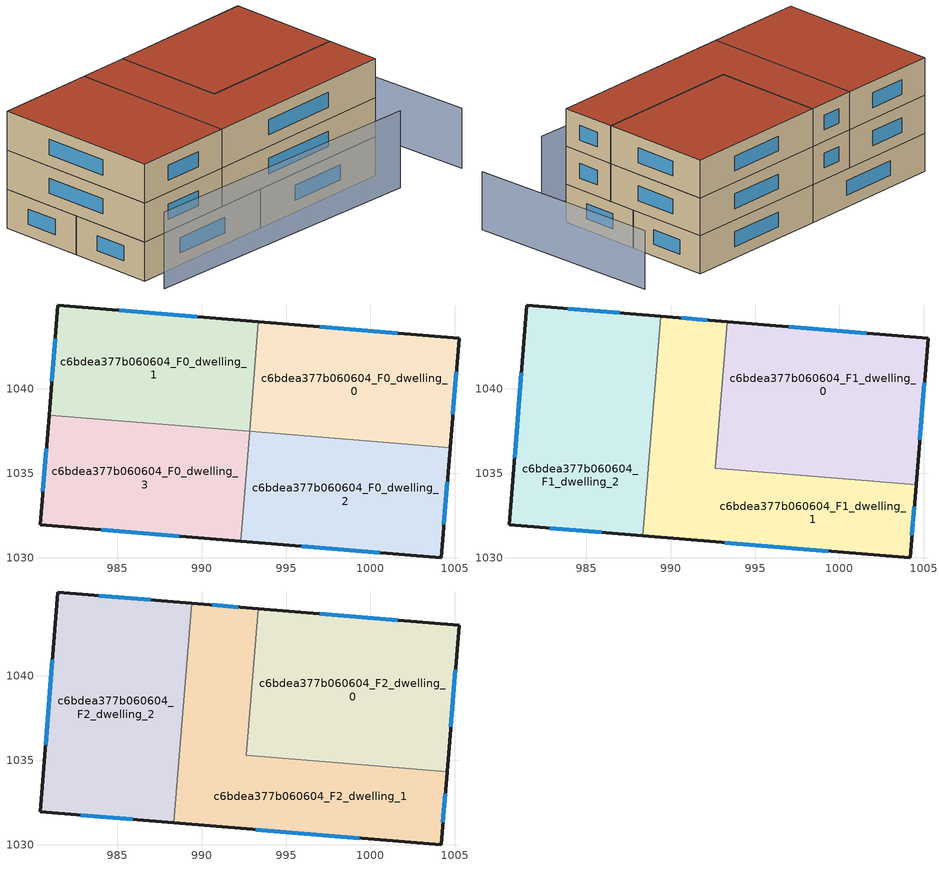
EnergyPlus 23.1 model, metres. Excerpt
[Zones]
c6bdea377b060604_F0_dwelling_0
 floor ground (EU_floor_Construction): 1005.25,1043.02 1004.72,1036.51 992.83,1037.48 993.36,1043.99 z0
 wall outside (EU_wall_Construction): 1004.72,1036.51 1005.25,1043.02 993.36,1043.99 z0:3
 wall to c6bdea377b060604_F0_dwelling_2 (EU_wall_Construction): 992.83,1037.48 1004.72,1036.51 z0:3
 wall to c6bdea377b060604_F0_dwelling_1 (EU_wall_Construction): 993.36,1043.99 992.83,1037.48 z0:3
 window (EU_Window_Construction): 1001.61,1043.32 997.01,1043.69 / 1004.88,1038.5 1005.09,1041.02 z0.92:2.08
c6bdea377b060604_F0_dwelling_1
 floor ground (EU_floor_Construction): 993.36,1043.99 992.83,1037.48 980.94,1038.45 981.48,1044.96 z0
 wall outside (EU_wall_Construction): 993.36,1043.99 981.48,1044.96 980.94,1038.45 z0:3
 wall to c6bdea377b060604_F0_dwelling_3 (EU_wall_Construction): 980.94,1038.45 992.83,1037.48 z0:3
 window (EU_Window_Construction): 989.72,1044.29 985.12,1044.67 / 981.31,1042.97 981.11,1040.45 z0.92:2.08
 ceiling adiabatic (EU_roof_Construction): 992.83,1037.48 993.36,1043.99 989.4,1044.32 988.87,1037.8 z3
c6bdea377b060604_F0_dwelling_2
 floor ground (EU_floor_Construction): 1004.72,1036.51 1004.19,1030 992.3,1030.97 992.83,1037.48 z0
 wall outside (EU_wall_Construction): 992.3,1030.97 1004.19,1030 1004.72,1036.51 z0:3
 wall to c6bdea377b060604_F0_dwelling_3 (EU_wall_Construction): 992.83,1037.48 992.3,1030.97 z0:3
 window (EU_Window_Construction): 995.94,1030.67 1000.55,1030.29 / 1004.35,1031.99 1004.56,1034.51 z0.92:2.08
 ceiling adiabatic (EU_roof_Construction): 1004.19,1030 1004.72,1036.51 992.83,1037.48 992.3,1030.97 z3
c6bdea377b060604_F0_dwelling_3
 floor ground (EU_floor_Construction): 992.83,1037.48 992.3,1030.97 980.41,1031.94 980.94,1038.45 z0
 wall outside (EU_wall_Construction): 980.94,1038.45 980.41,1031.94 992.3,1030.97 z0:3
 window (EU_Window_Construction): 984.05,1031.64 988.66,1031.27 / 980.78,1036.46 980.57,1033.94 z0.92:2.08
c6bdea377b060604_F1_dwelling_0
 floor to c6bdea377b060604_F0_dwelling_0 (EU_floor_Construction): 1005.25,1043.02 1004.72,1036.51 992.83,1037.48 993.36,1043.99 z3
 floor adiabatic (EU_floor_Construction): 1004.72,1036.51 1004.54,1034.34 992.65,1035.31 992.83,1037.48 z3
 wall outside (EU_wall_Construction): 1004.54,1034.34 1005.25,1043.02 993.36,1043.99 z3:6
 wall to c6bdea377b060604_F1_dwelling_1 (EU_wall_Construction): 993.36,1043.99 992.65,1035.31 1004.54,1034.34 z3:6
 window (EU_Window_Construction): 1001.61,1043.32 997.01,1043.69 / 1004.76,1036.99 1005.04,1040.36 z3.92:5.08
c6bdea377b060604_F1_dwelling_1
 floor adiabatic (EU_floor_Construction): 1004.54,1034.34 1004.19,1030 992.3,1030.97 992.65,1035.31 z3; 993.36,1043.99 992.83,1037.48 988.87,1037.8 989.4,1044.32 z3
 floor to c6bdea377b060604_F0_dwelling_3 (EU_floor_Construction): 992.83,1037.48 992.3,1030.97 988.34,1031.29 988.87,1037.8 z3
 wall outside (EU_wall_Construction): 988.34,1031.29 1004.19,1030 1004.54,1034.34 / 993.36,1043.99 989.4,1044.32 z3:6
 wall to c6bdea377b060604_F1_dwelling_2 (EU_wall_Construction): 989.4,1044.32 988.34,1031.29 z3:6
 window (EU_Window_Construction): 1004.3,1031.32 1004.43,1033.01 / 993.19,1030.9 999.33,1030.39 / 992.15,1044.09 990.62,1044.22 z3.92:5.08
c6bdea377b060604_F1_dwelling_2
 floor to c6bdea377b060604_F0_dwelling_1 (EU_floor_Construction): 989.4,1044.32 988.87,1037.8 980.94,1038.45 981.48,1044.96 z3
 floor to c6bdea377b060604_F0_dwelling_3 (EU_floor_Construction): 988.87,1037.8 988.34,1031.29 980.41,1031.94 980.94,1038.45 z3
 wall outside (EU_wall_Construction): 989.4,1044.32 981.48,1044.96 980.41,1031.94 988.34,1031.29 z3:6
 window (EU_Window_Construction): 982.84,1031.74 985.91,1031.49 / 981.15,1040.98 980.74,1035.93 / 986.97,1044.51 983.9,1044.77 z3.92:5.08
c6bdea377b060604_F2_dwelling_0
 floor to c6bdea377b060604_F1_dwelling_0 (EU_floor_Construction): 1005.25,1043.02 1004.54,1034.34 992.65,1035.31 993.36,1043.99 z6
 wall outside (EU_wall_Construction): 1004.54,1034.34 1005.25,1043.02 993.36,1043.99 z6:9
 wall to c6bdea377b060604_F2_dwelling_1 (EU_wall_Construction): 993.36,1043.99 992.65,1035.31 1004.54,1034.34 z6:9
 window (EU_Window_Construction): 1001.61,1043.32 997.01,1043.69 / 1004.76,1036.99 1005.04,1040.36 z6.92:8.08
 roof outside (EU_roof_Construction): 1004.54,1034.34 1005.25,1043.02 993.36,1043.99 992.65,1035.31 z9
c6bdea377b060604_F2_dwelling_1
 floor to c6bdea377b060604_F1_dwelling_1 (EU_floor_Construction): 1004.54,1034.34 1004.19,1030 988.34,1031.29 989.4,1044.32 993.36,1043.99 992.65,1035.31 z6
 wall outside (EU_wall_Construction): 988.34,1031.29 1004.19,1030 1004.54,1034.34 / 993.36,1043.99 989.4,1044.32 z6:9
 wall to c6bdea377b060604_F2_dwelling_2 (EU_wall_Construction): 989.4,1044.32 988.34,1031.29 z6:9
 window (EU_Window_Construction): 1004.3,1031.32 1004.43,1033.01 / 993.19,1030.9 999.33,1030.39 / 992.15,1044.09 990.62,1044.22 z6.92:8.08
 roof outside (EU_roof_Construction): 1004.19,1030 1004.54,1034.34 992.65,1035.31 993.36,1043.99 989.4,1044.32 988.34,1031.29 z9
c6bdea377b060604_F2_dwelling_2
 floor to c6bdea377b060604_F1_dwelling_2 (EU_floor_Construction): 989.4,1044.32 988.34,1031.29 980.41,1031.94 981.48,1044.96 z6
 wall outside (EU_wall_Construction): 989.4,1044.32 981.48,1044.96 980.41,1031.94 988.34,1031.29 z6:9
 window (EU_Window_Construction): 982.84,1031.74 985.91,1031.49 / 981.15,1040.98 980.74,1035.93 / 986.97,1044.51 983.9,1044.77 z6.92:8.08
 roof outside (EU_roof_Construction): 988.34,1031.29 989.4,1044.32 981.48,1044.96 980.41,1031.94 z9
shading: 980.18,1030.06 1003.7,1027.41 z0:5.9; 1008.9,1026.02 1009.74,1041.47 z0:4.6
[Building]
EU S2 Campaign: North Axis=0; Terrain=City; Solar Distribution=FullExterior
[Site:Location]
Cape.Town.Intl.AP: Latitude=-33.965; Longitude=18.602; Time Zone=2; Elevation=46
[SizingPeriod:WeatherFileDays]
AnnualSizingPeriod: Begin Month=1; Begin Day of Month=1; End Month=12; End Day of Month=31; Day of Week for Start Day=Monday; Use Weather File Daylight Saving Period=No; Use Weather File Rain and Snow Indicators=No
[MATERIAL]
EU_InternalMass_Material: Roughness=MediumRough; Thickness=0.1; Conductivity=1; Density=1800; Specific Heat=900; Thermal Absorptance=0.9; Solar Absorptance=0.7; Visible Absorptance=0.7
[MATERIAL:NOMASS] Roughness=MediumRough; Thermal Absorptance=0.9; Solar Absorptance=0.7; Visible Absorptance=0.7
Name | Thermal Resistance
EU_wall_NoMass | 0.443251
EU_roof_NoMass | 0.403317
EU_floor_NoMass | 0.599929
[WINDOWMATERIAL:SIMPLEGLAZINGSYSTEM]
EU_Window_SimpleGlazing: UFactor=4.90254; Solar Heat Gain Coefficient=0.85; Visible Transmittance=0.85
[CONSTRUCTION]
EU_wall_Construction: EU_wall_NoMass
EU_roof_Construction: EU_roof_NoMass
EU_floor_Construction: EU_floor_NoMass
EU_Window_Construction: EU_Window_SimpleGlazing
EU_InternalMass_Construction: EU_InternalMass_Material
[ZONE] Type=1; Multiplier=1; Ceiling Height=autocalculate; Floor Area=autocalculate; Part of Total Floor Area=Yes
Name | Volume
c6bdea377b060604_F0_dwelling_0 | 233.785
c6bdea377b060604_F1_dwelling_0; c6bdea377b060604_F2_dwelling_0 | 311.703
c6bdea377b060604_F0_dwelling_1 | 233.766
c6bdea377b060604_F1_dwelling_1; c6bdea377b060604_F2_dwelling_1 | 311.708
c6bdea377b060604_F0_dwelling_2; c6bdea377b060604_F0_dwelling_3 | 233.777
c6bdea377b060604_F1_dwelling_2; c6bdea377b060604_F2_dwelling_2 | 311.693
[INTERNALMASS] Construction=EU_InternalMass_Construction
Name | Zone or ZoneList | Surface Area
c6bdea377b060604_F0_dwelling_0_EU_InternalMass | c6bdea377b060604_F0_dwelling_0 | 77.9269
c6bdea377b060604_F0_dwelling_1_EU_InternalMass | c6bdea377b060604_F0_dwelling_1 | 77.9234
c6bdea377b060604_F0_dwelling_2_EU_InternalMass | c6bdea377b060604_F0_dwelling_2 | 77.9255
c6bdea377b060604_F0_dwelling_3_EU_InternalMass | c6bdea377b060604_F0_dwelling_3 | 77.9258
c6bdea377b060604_F1_dwelling_0_EU_InternalMass | c6bdea377b060604_F1_dwelling_0 | 103.899
c6bdea377b060604_F1_dwelling_1_EU_InternalMass | c6bdea377b060604_F1_dwelling_1 | 103.903
c6bdea377b060604_F1_dwelling_2_EU_InternalMass | c6bdea377b060604_F1_dwelling_2 | 103.898
c6bdea377b060604_F2_dwelling_0_EU_InternalMass | c6bdea377b060604_F2_dwelling_0 | 103.899
c6bdea377b060604_F2_dwelling_1_EU_InternalMass | c6bdea377b060604_F2_dwelling_1 | 103.903
c6bdea377b060604_F2_dwelling_2_EU_InternalMass | c6bdea377b060604_F2_dwelling_2 | 103.898
[OTHEREQUIPMENT] Fuel Type=Electricity; Design Level Calculation Method=Watts/Area; Power per Zone Floor Area=1; Fraction Latent=0; Fraction Radiant=0; Fraction Lost=0; Carbon Dioxide Generation Rate=0; EndUse Subcategory=EU_Step8_InternalGains
Name | Zone or ZoneList or Space or SpaceList | Schedule
EU_Step8_InternalGain_c6bdea377b060604_F0_dwelling_0_f000 | c6bdea377b060604_F0_dwelling_0 | EU_Step8_GainSchedule_c6bdea377b060604_F0_dwelling_0_f000
EU_Step8_InternalGain_c6bdea377b060604_F0_dwelling_1_f000 | c6bdea377b060604_F0_dwelling_1 | EU_Step8_GainSchedule_c6bdea377b060604_F0_dwelling_1_f000
EU_Step8_InternalGain_c6bdea377b060604_F0_dwelling_2_f000 | c6bdea377b060604_F0_dwelling_2 | EU_Step8_GainSchedule_c6bdea377b060604_F0_dwelling_2_f000
EU_Step8_InternalGain_c6bdea377b060604_F0_dwelling_3_f000 | c6bdea377b060604_F0_dwelling_3 | EU_Step8_GainSchedule_c6bdea377b060604_F0_dwelling_3_f000
EU_Step8_InternalGain_c6bdea377b060604_F1_dwelling_0_f000 | c6bdea377b060604_F1_dwelling_0 | EU_Step8_GainSchedule_c6bdea377b060604_F1_dwelling_0_f000
EU_Step8_InternalGain_c6bdea377b060604_F1_dwelling_1_f000 | c6bdea377b060604_F1_dwelling_1 | EU_Step8_GainSchedule_c6bdea377b060604_F1_dwelling_1_f000
EU_Step8_InternalGain_c6bdea377b060604_F1_dwelling_2_f000 | c6bdea377b060604_F1_dwelling_2 | EU_Step8_GainSchedule_c6bdea377b060604_F1_dwelling_2_f000
EU_Step8_InternalGain_c6bdea377b060604_F2_dwelling_0_f000 | c6bdea377b060604_F2_dwelling_0 | EU_Step8_GainSchedule_c6bdea377b060604_F2_dwelling_0_f000
EU_Step8_InternalGain_c6bdea377b060604_F2_dwelling_1_f000 | c6bdea377b060604_F2_dwelling_1 | EU_Step8_GainSchedule_c6bdea377b060604_F2_dwelling_1_f000
EU_Step8_InternalGain_c6bdea377b060604_F2_dwelling_2_f000 | c6bdea377b060604_F2_dwelling_2 | EU_Step8_GainSchedule_c6bdea377b060604_F2_dwelling_2_f000
[ZONEVENTILATION:DESIGNFLOWRATE] Schedule=EU_AlwaysOn; Design Flow Rate Calculation Method=AirChanges/Hour; Air Changes per Hour=0.713097; Ventilation Type=Natural; Fan Pressure Rise=0; Fan Total Efficiency=1; Constant Term Coefficient=1; Temperature Term Coefficient=0; Velocity Term Coefficient=0; Velocity Squared Term Coefficient=0; Minimum Indoor Temperature=-100; Maximum Indoor Temperature=100; Delta Temperature=-100; Minimum Outdoor Temperature=-100; Maximum Outdoor Temperature=100; Maximum Wind Speed=40
Name | Zone or ZoneList or Space or SpaceList
EU_ConstantAir_c6bdea377b060604_F0_dwelling_0 | c6bdea377b060604_F0_dwelling_0
EU_ConstantAir_c6bdea377b060604_F0_dwelling_1 | c6bdea377b060604_F0_dwelling_1
EU_ConstantAir_c6bdea377b060604_F0_dwelling_2 | c6bdea377b060604_F0_dwelling_2
EU_ConstantAir_c6bdea377b060604_F0_dwelling_3 | c6bdea377b060604_F0_dwelling_3
EU_ConstantAir_c6bdea377b060604_F1_dwelling_0 | c6bdea377b060604_F1_dwelling_0
EU_ConstantAir_c6bdea377b060604_F1_dwelling_1 | c6bdea377b060604_F1_dwelling_1
EU_ConstantAir_c6bdea377b060604_F1_dwelling_2 | c6bdea377b060604_F1_dwelling_2
EU_ConstantAir_c6bdea377b060604_F2_dwelling_0 | c6bdea377b060604_F2_dwelling_0
EU_ConstantAir_c6bdea377b060604_F2_dwelling_1 | c6bdea377b060604_F2_dwelling_1
EU_ConstantAir_c6bdea377b060604_F2_dwelling_2 | c6bdea377b060604_F2_dwelling_2
[HVACTEMPLATE:THERMOSTAT] Constant Heating Setpoint=20; Constant Cooling Setpoint=50
EU_HeatOnly_c6bdea377b060604_F0_dwelling_0; EU_HeatOnly_c6bdea377b060604_F0_dwelling_1; EU_HeatOnly_c6bdea377b060604_F0_dwelling_2; EU_HeatOnly_c6bdea377b060604_F0_dwelling_3; EU_HeatOnly_c6bdea377b060604_F1_dwelling_0; EU_HeatOnly_c6bdea377b060604_F1_dwelling_1; EU_HeatOnly_c6bdea377b060604_F1_dwelling_2; EU_HeatOnly_c6bdea377b060604_F2_dwelling_0; EU_HeatOnly_c6bdea377b060604_F2_dwelling_1; EU_HeatOnly_c6bdea377b060604_F2_dwelling_2
[HVACTEMPLATE:ZONE:IDEALLOADSAIRSYSTEM] System Availability Schedule=EU_AlwaysOn; Maximum Heating Supply Air Temperature=50; Minimum Cooling Supply Air Temperature=13; Maximum Heating Supply Air Humidity Ratio=0.0156; Minimum Cooling Supply Air Humidity Ratio=0.0077; Heating Limit=NoLimit; Cooling Limit=NoLimit; Heating Availability Schedule=EU_AlwaysOn; Cooling Availability Schedule=EU_CoolingOff; Dehumidification Control Type=ConstantSensibleHeatRatio; Cooling Sensible Heat Ratio=0.7; Dehumidification Setpoint=60; Humidification Control Type=None; Humidification Setpoint=30; Outdoor Air Method=None; Outdoor Air Flow Rate per Person=0.00944; Outdoor Air Flow Rate per Zone Floor Area=0; Outdoor Air Flow Rate per Zone=0; Demand Controlled Ventilation Type=None; Outdoor Air Economizer Type=NoEconomizer; Heat Recovery Type=None; Sensible Heat Recovery Effectiveness=0.7; Latent Heat Recovery Effectiveness=0.65
Name | Template Thermostat
c6bdea377b060604_F0_dwelling_0 | EU_HeatOnly_c6bdea377b060604_F0_dwelling_0
c6bdea377b060604_F0_dwelling_1 | EU_HeatOnly_c6bdea377b060604_F0_dwelling_1
c6bdea377b060604_F0_dwelling_2 | EU_HeatOnly_c6bdea377b060604_F0_dwelling_2
c6bdea377b060604_F0_dwelling_3 | EU_HeatOnly_c6bdea377b060604_F0_dwelling_3
c6bdea377b060604_F1_dwelling_0 | EU_HeatOnly_c6bdea377b060604_F1_dwelling_0
c6bdea377b060604_F1_dwelling_1 | EU_HeatOnly_c6bdea377b060604_F1_dwelling_1
c6bdea377b060604_F1_dwelling_2 | EU_HeatOnly_c6bdea377b060604_F1_dwelling_2
c6bdea377b060604_F2_dwelling_0 | EU_HeatOnly_c6bdea377b060604_F2_dwelling_0
c6bdea377b060604_F2_dwelling_1 | EU_HeatOnly_c6bdea377b060604_F2_dwelling_1
c6bdea377b060604_F2_dwelling_2 | EU_HeatOnly_c6bdea377b060604_F2_dwelling_2
[SIZING:ZONE] Zone Cooling Design Supply Air Temperature Input Method=SupplyAirTemperature; Zone Cooling Design Supply Air Temperature=13; Zone Heating Design Supply Air Temperature Input Method=SupplyAirTemperature; Zone Heating Design Supply Air Temperature=50; Zone Cooling Design Supply Air Humidity Ratio=0.008; Zone Heating Design Supply Air Humidity Ratio=0.008; Cooling Design Air Flow Method=DesignDay; Cooling Design Air Flow Rate=0; Cooling Minimum Air Flow per Zone Floor Area=0.000762; Cooling Minimum Air Flow=0; Cooling Minimum Air Flow Fraction=0.2; Heating Design Air Flow Method=DesignDay; Heating Design Air Flow Rate=0; Heating Maximum Air Flow per Zone Floor Area=0.002032; Heating Maximum Air Flow=0.141576; Heating Maximum Air Flow Fraction=0.3; Account for Dedicated Outdoor Air System=No; Dedicated Outdoor Air System Control Strategy=NeutralSupplyAir; Dedicated Outdoor Air Low Setpoint Temperature for Design=autosize; Dedicated Outdoor Air High Setpoint Temperature for Design=autosize; Zone Load Sizing Method=Sensible Load Only No Latent Load; Zone Latent Cooling Design Supply Air Humidity Ratio Input Method=HumidityRatioDifference; Zone Cooling Design Supply Air Humidity Ratio Difference=0.005; Zone Latent Heating Design Supply Air Humidity Ratio Input Method=HumidityRatioDifference; Zone Humidification Design Supply Air Humidity Ratio Difference=0.005
c6bdea377b060604_F0_dwelling_0; c6bdea377b060604_F0_dwelling_1; c6bdea377b060604_F0_dwelling_2; c6bdea377b060604_F0_dwelling_3; c6bdea377b060604_F1_dwelling_0; c6bdea377b060604_F1_dwelling_1; c6bdea377b060604_F1_dwelling_2; c6bdea377b060604_F2_dwelling_0; c6bdea377b060604_F2_dwelling_1; c6bdea377b060604_F2_dwelling_2
[SCHEDULE:CONSTANT]
Name | Hourly Value
EU_AlwaysOn | 1
EU_CoolingOff | 0
[SCHEDULE:FILE] Column Number=1; Rows to Skip at Top=0; Number of Hours of Data=8760; Column Separator=Comma; Interpolate to Timestep=No; Minutes per Item=60; Adjust Schedule for Daylight Savings=Yes
Name | File
EU_Step8_GainSchedule_c6bdea377b060604_F0_dwelling_0_f000 | ../../schedules/c6bdea377b060604/c6bdea377b060604_F0_dwelling_0_f000_gain.csv
EU_Step8_GainSchedule_c6bdea377b060604_F0_dwelling_1_f000 | ../../schedules/c6bdea377b060604/c6bdea377b060604_F0_dwelling_1_f000_gain.csv
EU_Step8_GainSchedule_c6bdea377b060604_F0_dwelling_2_f000 | ../../schedules/c6bdea377b060604/c6bdea377b060604_F0_dwelling_2_f000_gain.csv
EU_Step8_GainSchedule_c6bdea377b060604_F0_dwelling_3_f000 | ../../schedules/c6bdea377b060604/c6bdea377b060604_F0_dwelling_3_f000_gain.csv
EU_Step8_GainSchedule_c6bdea377b060604_F1_dwelling_0_f000 | ../../schedules/c6bdea377b060604/c6bdea377b060604_F1_dwelling_0_f000_gain.csv
EU_Step8_GainSchedule_c6bdea377b060604_F1_dwelling_1_f000 | ../../schedules/c6bdea377b060604/c6bdea377b060604_F1_dwelling_1_f000_gain.csv
EU_Step8_GainSchedule_c6bdea377b060604_F1_dwelling_2_f000 | ../../schedules/c6bdea377b060604/c6bdea377b060604_F1_dwelling_2_f000_gain.csv
EU_Step8_GainSchedule_c6bdea377b060604_F2_dwelling_0_f000 | ../../schedules/c6bdea377b060604/c6bdea377b060604_F2_dwelling_0_f000_gain.csv
EU_Step8_GainSchedule_c6bdea377b060604_F2_dwelling_1_f000 | ../../schedules/c6bdea377b060604/c6bdea377b060604_F2_dwelling_1_f000_gain.csv
EU_Step8_GainSchedule_c6bdea377b060604_F2_dwelling_2_f000 | ../../schedules/c6bdea377b060604/c6bdea377b060604_F2_dwelling_2_f000_gain.csv
